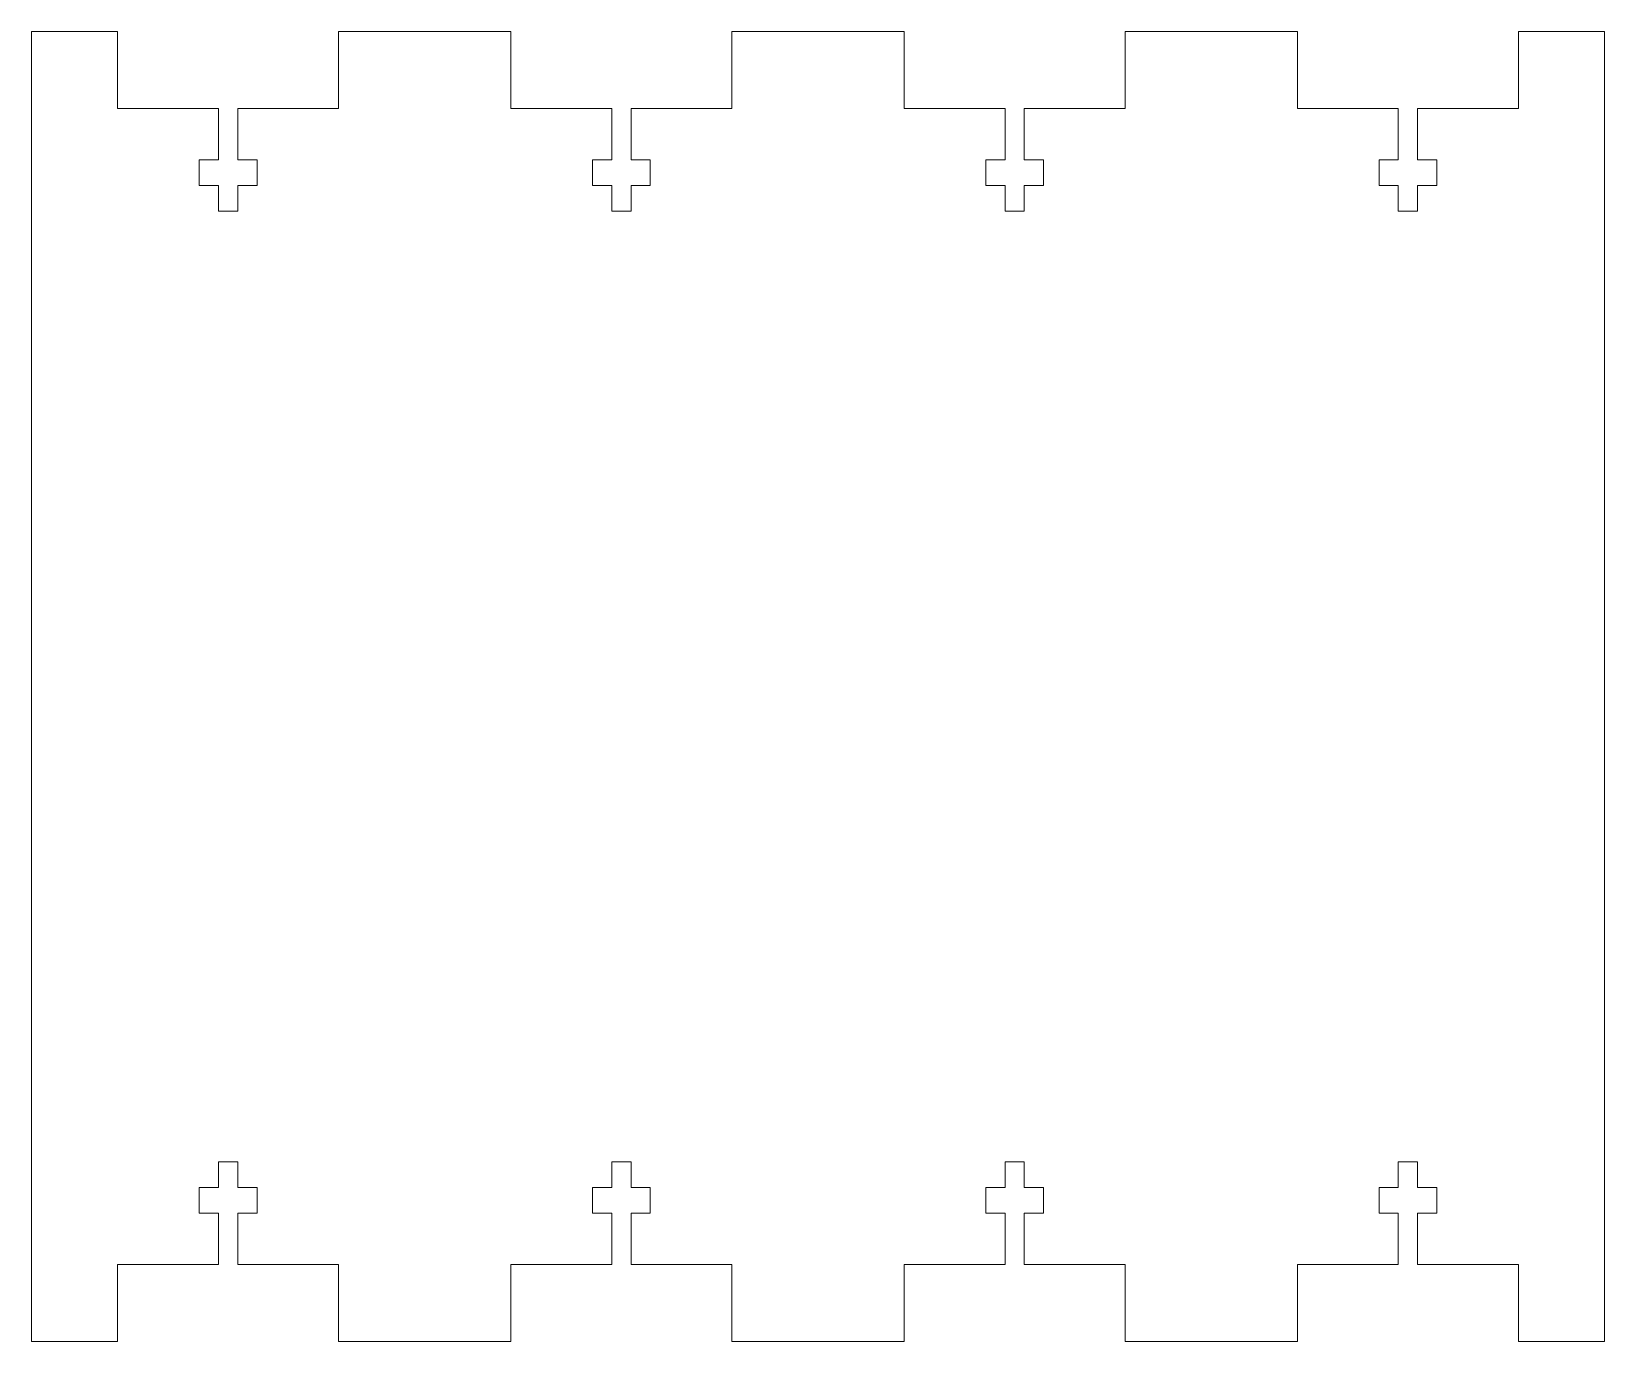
# Model space of a CAD drawing. Header units: millimetres. Extents: x -35 to 210, y -192 to 12.
import ezdxf

# ---------------------------------------------------------------- set-up
doc = ezdxf.new("R2010")
doc.units = ezdxf.units.MM

msp = doc.modelspace()

# ---------------------------------------------------------------- linework, layer by layer
at = {"color": 7, "linetype": 'Continuous', "lineweight": 15}
for p, q in [((-34.99, 12), (-21.58, 12)), ((-34.99, -192), (-34.99, 12)), ((-21.58, 12), (-21.58, 0)), ((12.85, 12), (39.67, 12)), ((12.85, 12), (12.85, 0)), ((39.67, 12), (39.67, 0)), ((74.1, 12), (100.92, 12)), ((74.1, 12), (74.1, 0)), ((100.92, 12), (100.92, 0)), ((135.35, 12), (135.35, 0)), ((135.35, 12), (162.17, 12)), ((162.17, 12), (162.17, 0)), ((196.6, 12), (210.01, 12)), ((196.6, 12), (196.6, 0)), ((210.01, 12), (210.01, -192)), ((-5.86, 0), (-21.58, 0)), ((-5.86, 0), (-5.86, -8)), ((12.85, 0), (-2.86, 0)), ((-2.86, 0), (-2.86, -8)), ((55.39, 0), (39.67, 0)), ((55.39, 0), (55.39, -8)), ((74.1, 0), (58.39, 0)), ((58.39, 0), (58.39, -8)), ((116.64, 0), (100.92, 0)), ((116.64, 0), (116.64, -8)), ((135.35, 0), (119.64, 0)), ((119.64, 0), (119.64, -8)), ((177.89, 0), (162.17, 0)), ((177.89, 0), (177.89, -8)), ((196.6, 0), (180.89, 0)), ((180.89, 0), (180.89, -8)), ((-8.86, -8), (-8.86, -12)), ((-8.86, -8), (-5.86, -8)), ((-2.86, -8), (0.14, -8)), ((0.14, -8), (0.14, -12)), ((52.39, -8), (52.39, -12)), ((52.39, -8), (55.39, -8)), ((58.39, -8), (61.39, -8)), ((61.39, -8), (61.39, -12)), ((113.64, -8), (113.64, -12)), ((113.64, -8), (116.64, -8)), ((119.64, -8), (122.64, -8)), ((122.64, -8), (122.64, -12)), ((174.89, -8), (174.89, -12)), ((174.89, -8), (177.89, -8)), ((180.89, -8), (183.89, -8)), ((183.89, -8), (183.89, -12)), ((-8.86, -12), (-5.86, -12)), ((-5.86, -12), (-5.86, -16)), ((-2.86, -12), (0.14, -12)), ((-2.86, -12), (-2.86, -16)), ((52.39, -12), (55.39, -12)), ((55.39, -12), (55.39, -16)), ((58.39, -12), (61.39, -12)), ((58.39, -12), (58.39, -16)), ((113.64, -12), (116.64, -12)), ((116.64, -12), (116.64, -16)), ((119.64, -12), (122.64, -12)), ((119.64, -12), (119.64, -16)), ((174.89, -12), (177.89, -12)), ((177.89, -12), (177.89, -16)), ((180.89, -12), (183.89, -12)), ((180.89, -12), (180.89, -16)), ((-5.86, -16), (-2.86, -16)), ((55.39, -16), (58.39, -16)), ((116.64, -16), (119.64, -16)), ((177.89, -16), (180.89, -16)), ((-5.86, -168), (-5.86, -164)), ((-2.86, -164), (-5.86, -164)), ((-2.86, -168), (-2.86, -164)), ((55.39, -168), (55.39, -164)), ((58.39, -164), (55.39, -164)), ((58.39, -168), (58.39, -164)), ((116.64, -168), (116.64, -164)), ((119.64, -164), (116.64, -164)), ((119.64, -168), (119.64, -164)), ((177.89, -168), (177.89, -164)), ((180.89, -164), (177.89, -164)), ((180.89, -168), (180.89, -164)), ((-8.86, -172), (-8.86, -168)), ((-5.86, -168), (-8.86, -168)), ((0.14, -168), (-2.86, -168)), ((0.14, -172), (0.14, -168)), ((52.39, -172), (52.39, -168)), ((55.39, -168), (52.39, -168)), ((61.39, -168), (58.39, -168)), ((61.39, -172), (61.39, -168)), ((113.64, -172), (113.64, -168)), ((116.64, -168), (113.64, -168)), ((122.64, -168), (119.64, -168)), ((122.64, -172), (122.64, -168)), ((174.89, -172), (174.89, -168)), ((177.89, -168), (174.89, -168)), ((183.89, -168), (180.89, -168)), ((183.89, -172), (183.89, -168)), ((-5.86, -172), (-8.86, -172)), ((-5.86, -180), (-5.86, -172)), ((0.14, -172), (-2.86, -172)), ((-2.86, -180), (-2.86, -172)), ((55.39, -172), (52.39, -172)), ((55.39, -180), (55.39, -172)), ((61.39, -172), (58.39, -172)), ((58.39, -180), (58.39, -172)), ((116.64, -172), (113.64, -172)), ((116.64, -180), (116.64, -172)), ((122.64, -172), (119.64, -172)), ((119.64, -180), (119.64, -172)), ((177.89, -172), (174.89, -172)), ((177.89, -180), (177.89, -172)), ((183.89, -172), (180.89, -172)), ((180.89, -180), (180.89, -172)), ((-21.58, -192), (-21.58, -180)), ((-21.58, -180), (-5.86, -180)), ((-2.86, -180), (12.85, -180)), ((12.85, -192), (12.85, -180)), ((39.67, -192), (39.67, -180)), ((39.67, -180), (55.39, -180)), ((58.39, -180), (74.1, -180)), ((74.1, -192), (74.1, -180)), ((100.92, -192), (100.92, -180)), ((100.92, -180), (116.64, -180)), ((119.64, -180), (135.35, -180)), ((135.35, -192), (135.35, -180)), ((162.17, -192), (162.17, -180)), ((162.17, -180), (177.89, -180)), ((180.89, -180), (196.6, -180)), ((196.6, -192), (196.6, -180)), ((-21.58, -192), (-34.99, -192)), ((39.67, -192), (12.85, -192)), ((100.92, -192), (74.1, -192)), ((162.17, -192), (135.35, -192)), ((210.01, -192), (196.6, -192))]:
    msp.add_line(p, q, dxfattribs=at)

doc.saveas('drawing.dxf')
